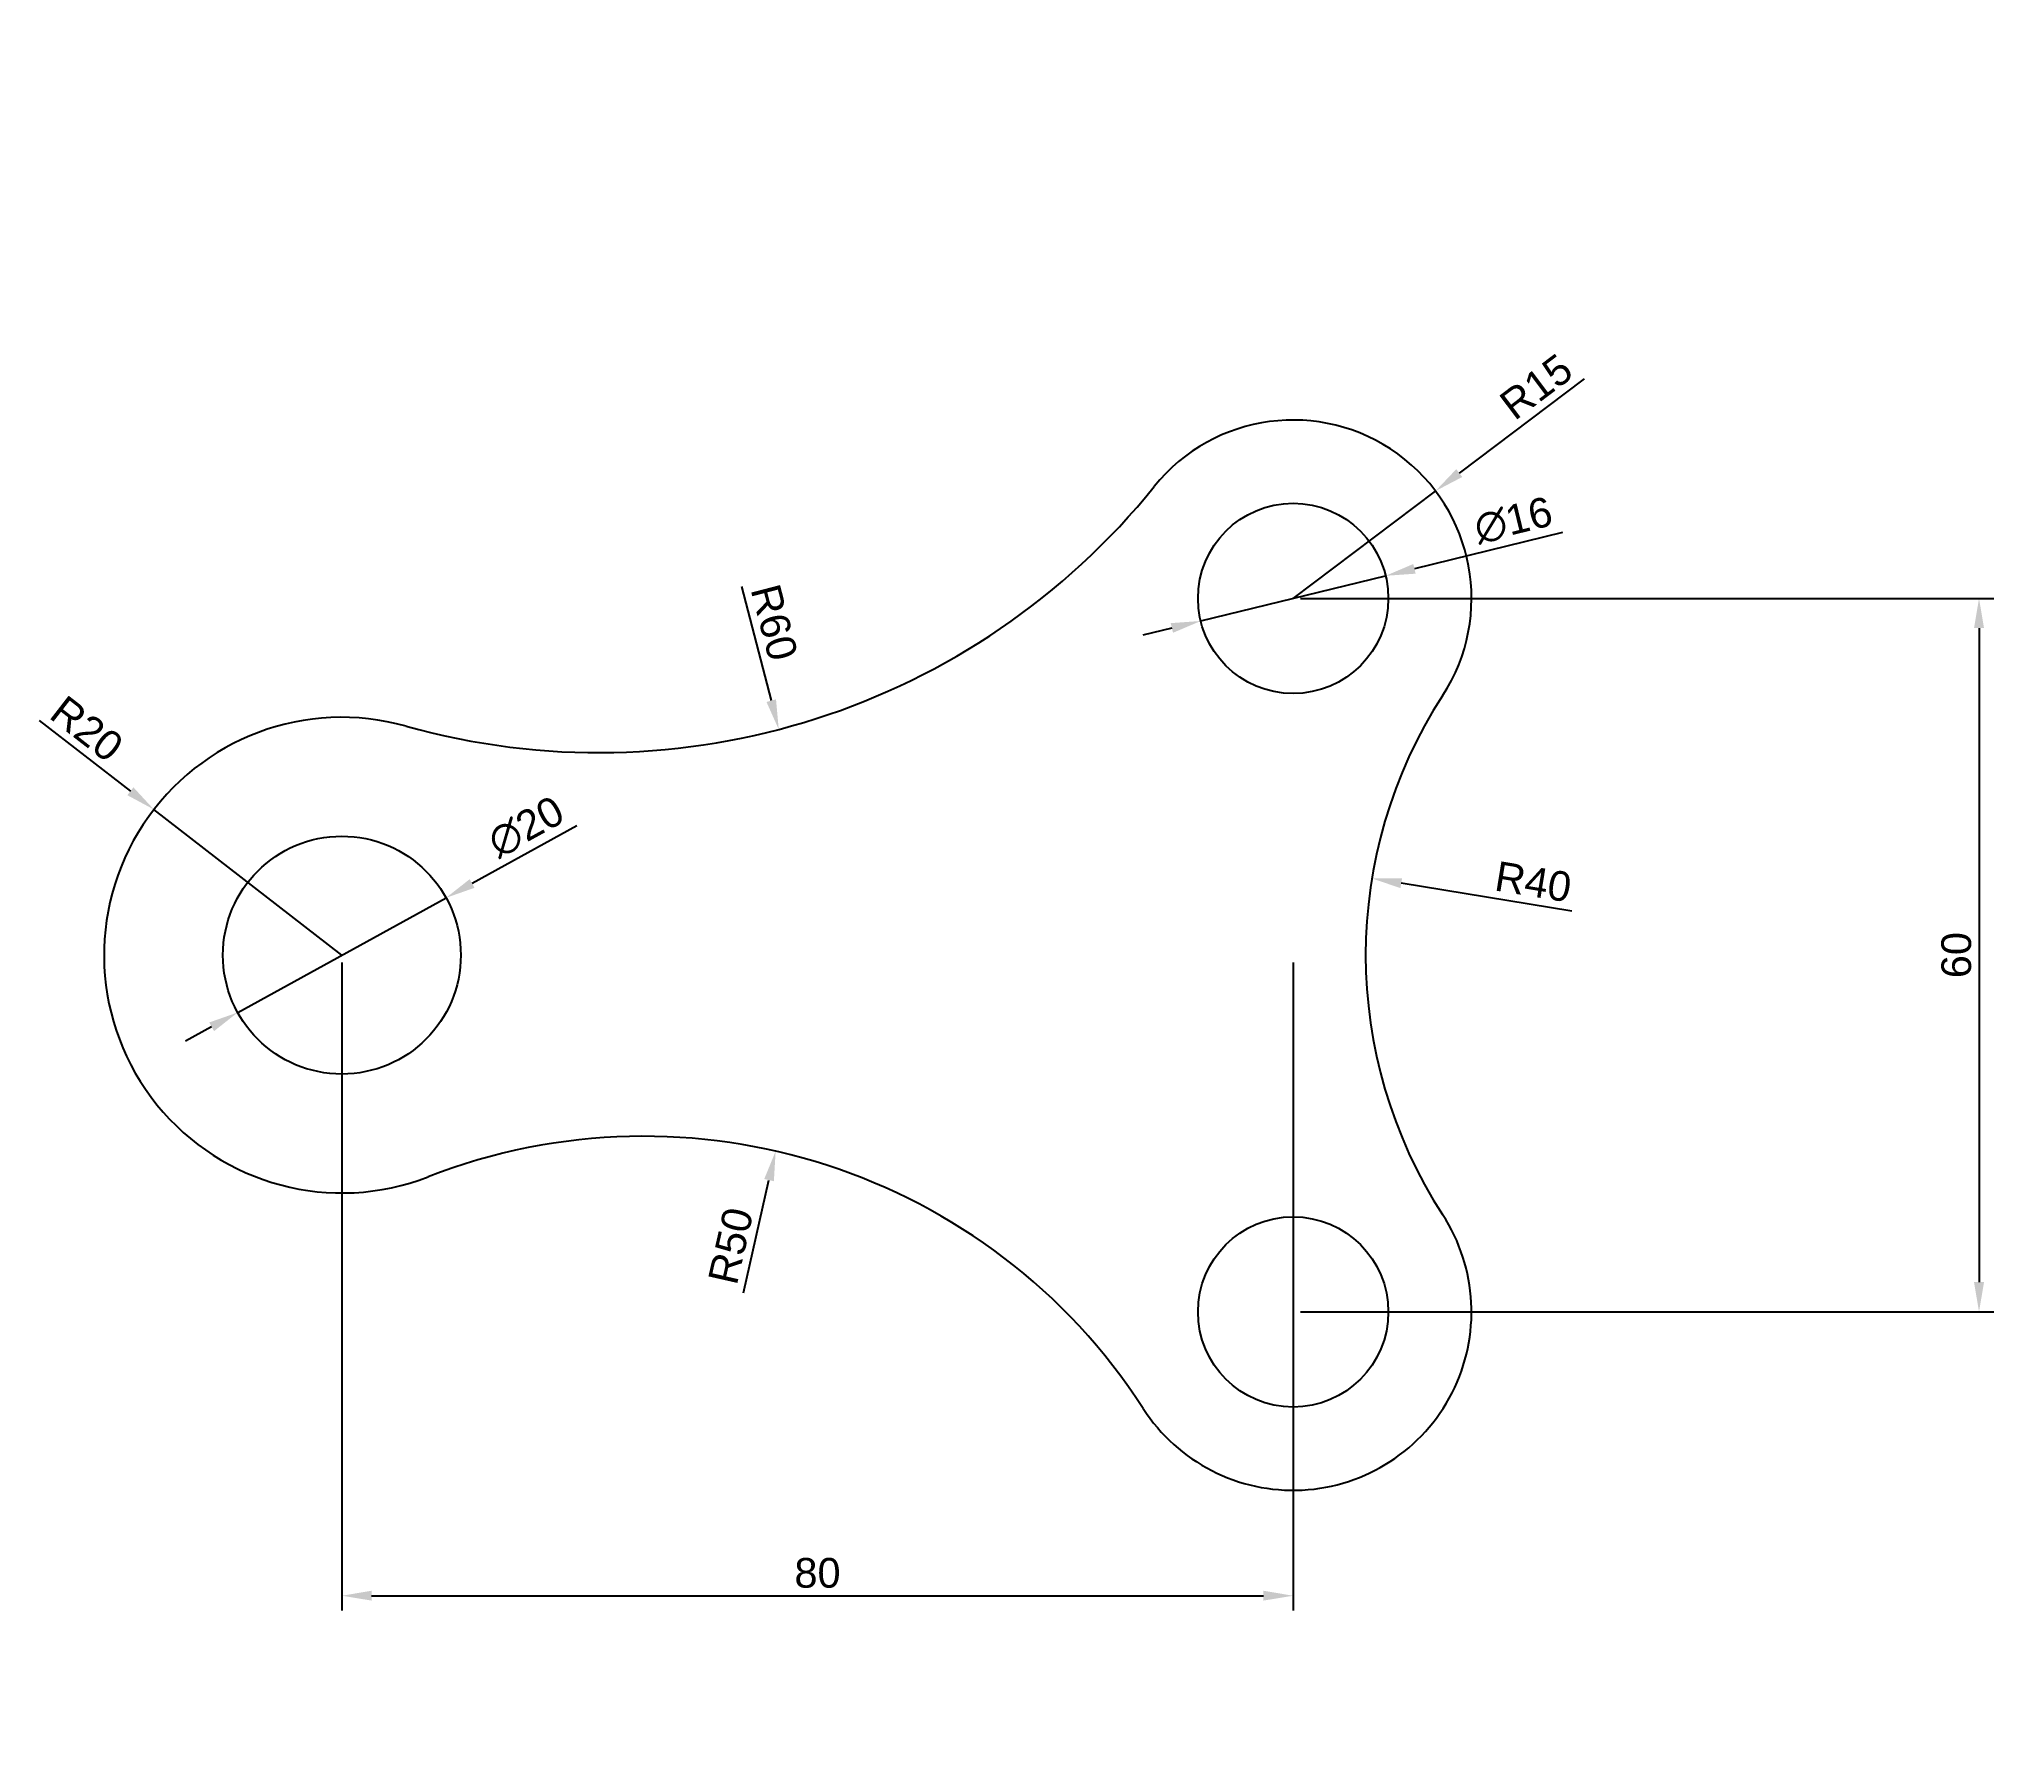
# Model space of a CAD drawing. Header units: millimetres. Extents: x 45 to 209, y 5 to 147.
import ezdxf

# ---------------------------------------------------------------- set-up
doc = ezdxf.new("R2010")
doc.units = ezdxf.units.MM
doc.styles.get("Standard").update_dxf_attribs({"font": 'arial.ttf'})
doc.dimstyles.new('ISO-25', dxfattribs={"dimtxt": 2.5, "dimasz": 2.5, "dimexe": 1.25, "dimexo": 0.625, "dimtad": 1, "dimtxsty": 'Standard', "dimcen": 2.5, "dimadec": 0, "dimazin": 0, "dimtfac": 1, "dimtmove": 0, "dimatfit": 3, "dimfxl": 1, "dimarcsym": 0})

# ---------------------------------------------------------------- blocks, each defined once
blk = doc.blocks.new('*D2')
at = {"color": 0, "lineweight": -2, "transparency": 16777216}
for p, q in [((89.75, 80.87), (80.95, 76.03)), ((61.24, 65.18), (78.76, 74.82)), ((59.05, 63.97), (56.86, 62.77))]:
    blk.add_line(p, q, dxfattribs=at)
at = {"color": 0, "transparency": 16777216}
for points in [[(80.75, 76.39), (81.15, 75.66), (78.76, 74.82)], [(58.85, 64.34), (59.25, 63.61), (61.24, 65.18)]]:
    blk.add_solid(points, dxfattribs=at)
at = {"layer": 'Defpoints', "color": 0, "transparency": 16777216}
for p in [(78.76, 74.82), (61.24, 65.18)]:
    blk.add_point(p, dxfattribs=at)
at = {"color": 0, "transparency": 16777216, "insert": (85.49, 80.78), "char_height": 2.5, "attachment_point": 5, "rotation": 28.8298}
blk.add_mtext('∅20', dxfattribs=at)
blk = doc.blocks.new('*D3')
at = {"color": 0, "lineweight": -2, "transparency": 16777216}
for p, q in [((44.54, 89.74), (52.22, 83.78)), ((70, 70), (54.19, 82.25))]:
    blk.add_line(p, q, dxfattribs=at)
at = {"color": 0, "transparency": 16777216}
blk.add_solid([(52.47, 84.11), (51.96, 83.45), (54.19, 82.25)], dxfattribs=at)
at = {"layer": 'Defpoints', "color": 0, "transparency": 16777216}
for p in [(54.19, 82.25), (70, 70)]:
    blk.add_point(p, dxfattribs=at)
at = {"color": 0, "transparency": 16777216, "insert": (48.55, 89.03), "char_height": 2.5, "attachment_point": 5, "rotation": 322.2211}
blk.add_mtext('R20', dxfattribs=at)
blk = doc.blocks.new('*D4')
at = {"color": 0, "lineweight": -2, "transparency": 16777216}
for p, q in [((172.66, 105.53), (160.2, 102.49)), ((142.23, 98.1), (157.77, 101.9)), ((139.8, 97.51), (137.37, 96.92))]:
    blk.add_line(p, q, dxfattribs=at)
at = {"color": 0, "transparency": 16777216}
for points in [[(160.1, 102.89), (160.3, 102.08), (157.77, 101.9)], [(139.7, 97.92), (139.9, 97.11), (142.23, 98.1)]]:
    blk.add_solid(points, dxfattribs=at)
at = {"layer": 'Defpoints', "color": 0, "transparency": 16777216}
for p in [(157.77, 101.9), (142.23, 98.1)]:
    blk.add_point(p, dxfattribs=at)
at = {"color": 0, "transparency": 16777216, "insert": (168.52, 106.55), "char_height": 2.5, "attachment_point": 5, "rotation": 13.7145}
blk.add_mtext('∅16', dxfattribs=at)
blk = doc.blocks.new('*D5')
at = {"color": 0, "lineweight": -2, "transparency": 16777216}
for p, q in [((174.47, 118.46), (163.97, 110.54)), ((150, 100), (161.97, 109.03))]:
    blk.add_line(p, q, dxfattribs=at)
at = {"color": 0, "transparency": 16777216}
blk.add_solid([(163.72, 110.87), (164.22, 110.21), (161.97, 109.03)], dxfattribs=at)
at = {"layer": 'Defpoints', "color": 0, "transparency": 16777216}
for p in [(161.97, 109.03), (150, 100)]:
    blk.add_point(p, dxfattribs=at)
at = {"color": 0, "transparency": 16777216, "insert": (170.44, 117.8), "char_height": 2.5, "attachment_point": 5, "rotation": 37.0322}
blk.add_mtext('R15', dxfattribs=at)
blk = doc.blocks.new('*D6')
at = {"color": 0, "lineweight": -2, "transparency": 16777216}
for p, q in [((150.63, 100), (208.93, 100)), ((207.68, 97.5), (207.68, 42.5)), ((150.63, 40), (208.93, 40))]:
    blk.add_line(p, q, dxfattribs=at)
at = {"color": 0, "transparency": 16777216}
for points in [[(207.26, 97.5), (208.1, 97.5), (207.68, 100)], [(207.26, 42.5), (208.1, 42.5), (207.68, 40)]]:
    blk.add_solid(points, dxfattribs=at)
at = {"layer": 'Defpoints', "color": 0, "transparency": 16777216}
for p in [(150, 100), (150, 40), (207.68, 40)]:
    blk.add_point(p, dxfattribs=at)
at = {"color": 0, "transparency": 16777216, "insert": (205.78, 70), "char_height": 2.5, "attachment_point": 5, "rotation": 90}
blk.add_mtext('60', dxfattribs=at)
blk = doc.blocks.new('*D7')
at = {"color": 0, "lineweight": -2, "transparency": 16777216}
for p, q in [((70, 69.38), (70, 14.88)), ((150, 69.38), (150, 14.88)), ((72.5, 16.13), (147.5, 16.13))]:
    blk.add_line(p, q, dxfattribs=at)
at = {"color": 0, "transparency": 16777216}
for points in [[(72.5, 16.55), (72.5, 15.72), (70, 16.13)], [(147.5, 16.55), (147.5, 15.72), (150, 16.13)]]:
    blk.add_solid(points, dxfattribs=at)
at = {"layer": 'Defpoints', "color": 0, "transparency": 16777216}
for p in [(70, 70), (150, 70), (150, 16.13)]:
    blk.add_point(p, dxfattribs=at)
at = {"color": 0, "transparency": 16777216, "insert": (110, 18.04), "char_height": 2.5, "attachment_point": 5}
blk.add_mtext('80', dxfattribs=at)
blk = doc.blocks.new('*D8')
at = {"color": 0, "lineweight": -2, "transparency": 16777216}
blk.add_line((103.77, 41.61), (105.92, 51.08), dxfattribs=at)
at = {"color": 0, "transparency": 16777216}
blk.add_solid([(105.52, 51.17), (106.33, 50.99), (106.48, 53.52)], dxfattribs=at)
at = {"layer": 'Defpoints', "color": 0, "transparency": 16777216}
for p in [(106.48, 53.52), (95.38, 4.76)]:
    blk.add_point(p, dxfattribs=at)
at = {"color": 0, "transparency": 16777216, "insert": (102.71, 45.55), "char_height": 2.5, "attachment_point": 5, "rotation": 77.1772}
blk.add_mtext('R50', dxfattribs=at)
blk = doc.blocks.new('*D9')
at = {"color": 0, "lineweight": -2, "transparency": 16777216}
blk.add_line((103.61, 100.99), (106.11, 91.4), dxfattribs=at)
at = {"color": 0, "transparency": 16777216}
blk.add_solid([(106.51, 91.51), (105.71, 91.29), (106.74, 88.98)], dxfattribs=at)
at = {"layer": 'Defpoints', "color": 0, "transparency": 16777216}
for p in [(91.58, 147.03), (106.74, 88.98)]:
    blk.add_point(p, dxfattribs=at)
at = {"color": 0, "transparency": 16777216, "insert": (106.36, 97.98), "char_height": 2.5, "attachment_point": 5, "rotation": 284.6367}
blk.add_mtext('R60', dxfattribs=at)
blk = doc.blocks.new('*D10')
at = {"color": 0, "lineweight": -2, "transparency": 16777216}
blk.add_line((173.44, 73.7), (159.09, 76.05), dxfattribs=at)
at = {"color": 0, "transparency": 16777216}
blk.add_solid([(159.16, 76.46), (159.02, 75.64), (156.62, 76.45)], dxfattribs=at)
at = {"layer": 'Defpoints', "color": 0, "transparency": 16777216}
for p in [(156.62, 76.45), (196.1, 70)]:
    blk.add_point(p, dxfattribs=at)
at = {"color": 0, "transparency": 16777216, "insert": (170.19, 76.16), "char_height": 2.5, "attachment_point": 5, "rotation": 350.7177}
blk.add_mtext('R40', dxfattribs=at)

msp = doc.modelspace()

# ---------------------------------------------------------------- linework, layer by layer
for centre, radius in [((150, 100), 8), ((70, 70), 10), ((150, 40), 8)]:
    msp.add_circle(centre, radius)
for centre, radius, start, end in [((150, 100), 15, 326.94427, 141.16187), ((91.581, 147.034), 60, 254.34991, 321.16187), ((196.098, 70), 40, 146.94427, 213.05573), ((70, 70), 20, 74.34991, 291.2581), ((95.38, 4.763), 50, 32.82719, 111.2581), ((150, 40), 15, 212.82719, 33.05573)]:
    msp.add_arc(centre, radius, start, end)

# ---------------------------------------------------------------- dimensions: what is measured, and where the dimension line sits
for center, mpoint, picture, middle in [((91.581, 147.034), (106.742, 88.981), '*D9', (104.517, 97.502)), ((150, 100), (161.974, 109.034), '*D5', (171.582, 116.282)), ((196.098, 70), (156.621, 76.452), '*D10', (169.881, 74.285)), ((95.38, 4.763), (106.477, 53.516), '*D8', (104.566, 45.123))]:
    dim = msp.add_radius_dim(center=center, mpoint=mpoint, dimstyle='ISO-25')
    dim.commit()
    dim.dimension.update_dxf_attribs({"geometry": picture, "text_midpoint": middle, "dimtype": 164})
dim = msp.add_diameter_dim_2p(p1=(142.228, 98.103), p2=(157.772, 101.897), dimstyle='ISO-25')
dim.commit()
dim.dimension.update_dxf_attribs({"geometry": '*D4', "text_midpoint": (168.992, 104.635), "dimtype": 163})
dim = msp.add_linear_dim(base=(207.681, 40), p1=(150, 100), p2=(150, 40), angle=90, dimstyle='ISO-25')
dim.commit()
dim.dimension.update_dxf_attribs({"geometry": '*D6', "text_midpoint": (205.78, 70)})
dim = msp.add_radius_dim(center=(70, 70), mpoint=(54.192, 82.252), dimstyle='ISO-25')
dim.commit()
dim.dimension.update_dxf_attribs({"geometry": '*D3', "text_midpoint": (48.554, 89.028)})
dim = msp.add_diameter_dim_2p(p1=(61.239, 65.178), p2=(78.761, 74.822), dimstyle='ISO-25')
dim.commit()
dim.dimension.update_dxf_attribs({"geometry": '*D2', "text_midpoint": (86.445, 79.052)})
dim = msp.add_linear_dim(base=(150, 16.134), p1=(70, 70), p2=(150, 70), dimstyle='ISO-25')
dim.commit()
dim.dimension.update_dxf_attribs({"geometry": '*D7', "text_midpoint": (110, 18.035)})

doc.saveas('drawing.dxf')
